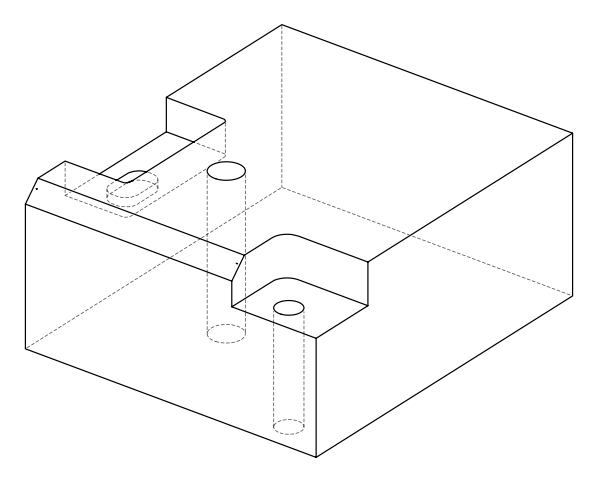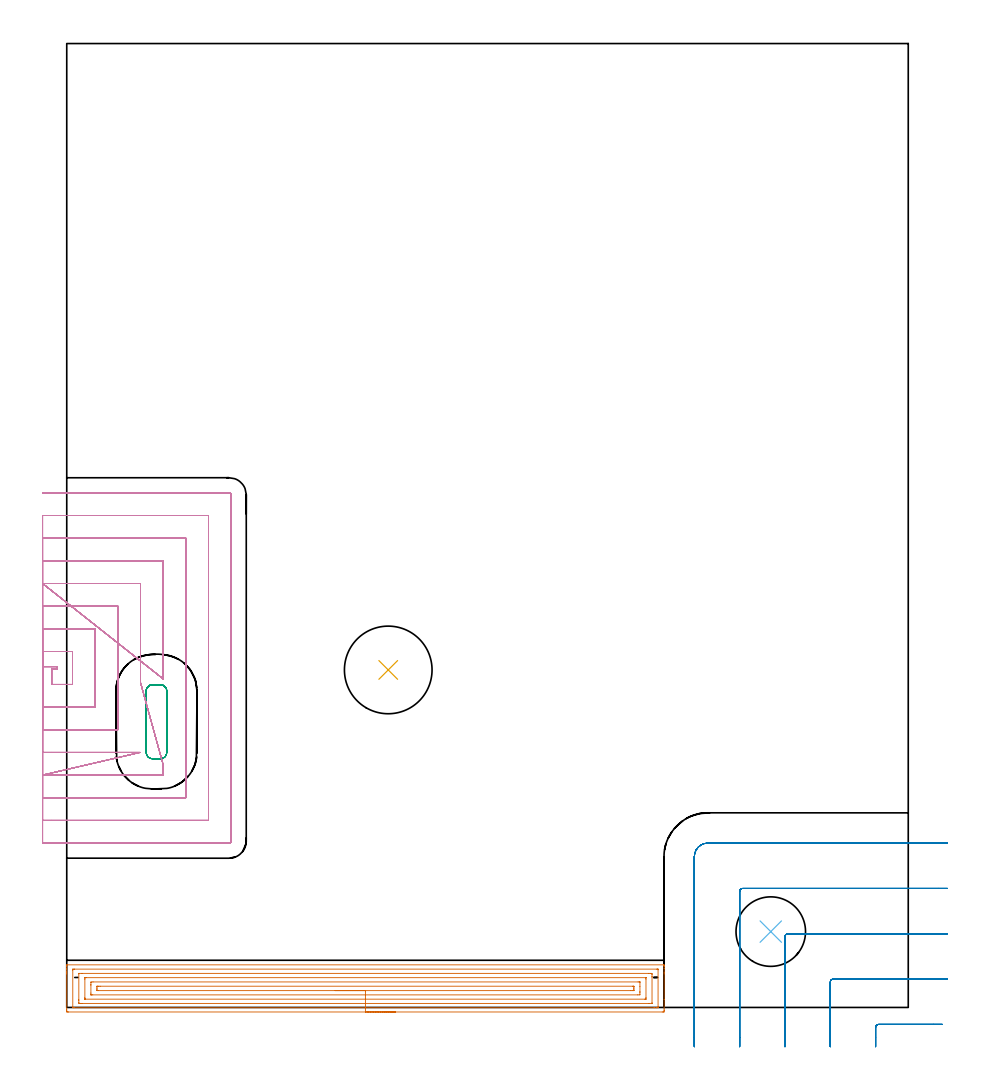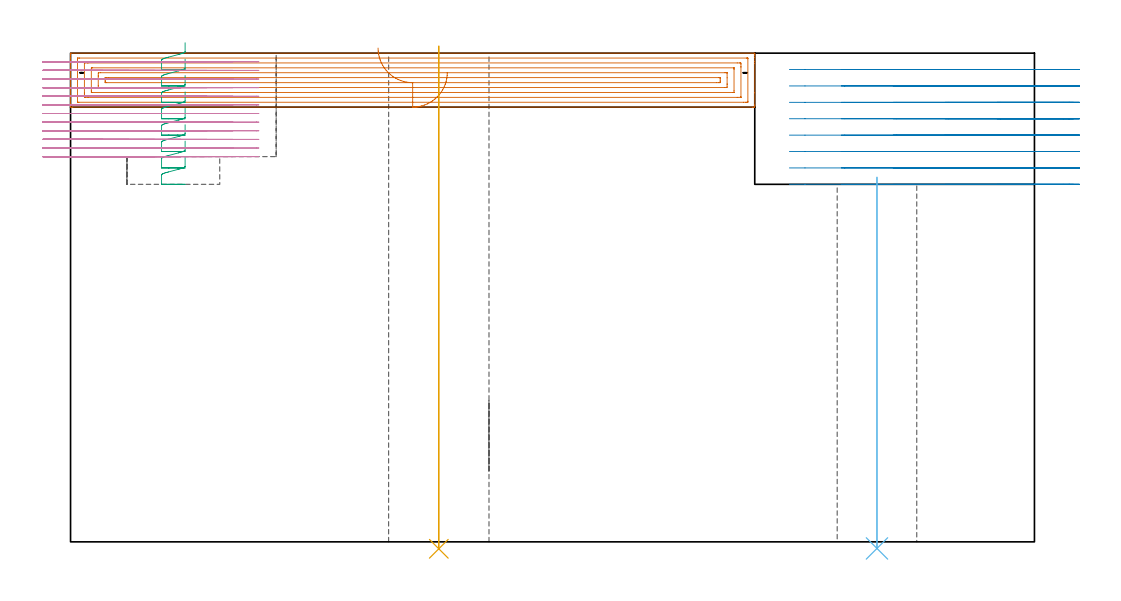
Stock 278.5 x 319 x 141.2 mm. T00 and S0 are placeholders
(PLAN: 6 operations, 4 tool changes, 68.4 min)
(1 AREA_MILL | FG_CHAMFER_SURFACE | UGT0205_001 | 9.75 min | 24946 mm3)
(2 MILL_CORNER_NOTCH_RECTANGULAR | CORNER_NOTCH_RECTANGULAR | UGT0201_094 | Follow Part, ap 5, ae 75% | 8.2 min | 194622 mm3)
(3 MILL_RECTANGULAR_POCKET | POCKET_RECTANGULAR_STRAIGHT | UGT0201_094 | Follow Part, ap 5, ae 75% | 1.93 min | 40458 mm3)
(4 MILL_SLOT | SLOT_PARTIAL_RECTANGULAR | NXT0201_013 | Follow Part, ap 2.5, ae 75% | 47.49 min | 191299 mm3)
(5 INDEXABLE_INSERT_DRILL_THROUGH_HOLE_FROM_SOLID | STEP1HOLE | NXT0302_029 | 0.58 min | 93203 mm3)
(6 INDEXABLE_INSERT_DRILL_THROUGH_HOLE_FROM_SOLID_1 | STEP1HOLE_1 | NXT0302_017 | 0.44 min | 42886 mm3)
(TOOL UGT0205_001 | Chamfer Mill 20 x 3 x 45 deg. | D20 FL50 Z2)
(TOOL UGT0201_094 | End mill 20 mm | D20 FL38 Z4)
(TOOL NXT0201_013 | ENDMILL 10mm | D10 FL30 Z4)
(TOOL NXT0302_029 | Index. Insert Drill 29mm [880-D2900L32-05] | D29 PA176 FL145 Z2)
(TOOL NXT0302_017 | Index. Insert Drill 23mm [880-D2300L25-05] | D23 PA176 FL115 Z2)
(OP 1 AREA_MILL)
G17 G21 G94 G90
T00 M6
G54
G17 G0 G90 X108.85 Y-1.5 S1061 M3
G43 Z151.2 H0
Z135.6
G94 G1 X108.812 Z134.728 F250.
X108.698 Z133.864
X108.509 Z133.012
X108.247 Z132.18
X107.913 Z131.374
X107.51 Z130.6
X107.042 Z129.864
X106.511 Z129.172
X105.921 Z128.529
X105.278 Z127.94
X104.586 Z127.409
X103.85 Z126.94
X103.076 Z126.537
X102.27 Z126.203
X101.438 Z125.941
X100.587 Z125.752
X99.722 Z125.638
X98.85 Z125.6
X0.614
X0.247 Y-1.498 Z125.601
X0.01 Y-1.493 Z125.605
X0.004 Y-1.138 Z125.959
X0. Y-0.536 Z126.561
Y11.113 Z138.207
Y11.66 Z138.757
Y11.988 Z139.084
Y12.535 Z139.631
Y12.863 Z139.958
Y13.519 Z140.618
Y13.829 Z140.928
X0.002 Y13.966 Z141.058
X0.01 Y14.098 Z141.188
X0.167 Y14.1 Z141.2
X197.533
X197.69 Y14.098 Z141.188
X197.698 Y13.966 Z141.058
X197.7 Y13.829 Z140.928
Y13.519 Z140.618
Y12.863 Z139.958
Y11.66 Z138.757
Y11.113 Z138.207
Y2.636 Z129.733
Y-0.864 Z126.233
X197.697 Y-1.138 Z125.959
X197.69 Y-1.493 Z125.605
X197.453 Y-1.498 Z125.601
X197.086 Y-1.5 Z125.6
X98.85
Y-0.086 Z127.014
X2.4 Y-0.085 Z127.015
X2.218 Y-0.084 Z127.016
X2.051 Y-0.08 Z127.02
X2.017 Y-0.079 Z127.021
X2.01 Y-0.059 Z127.041
X2.006 Y-0.03 Z127.07
X2.001 Y0.128 Z127.228
X2. Y12.38 Z139.48
X2.002 Y12.51 Z139.61
X2.006 Y12.615 Z139.715
X2.01 Y12.678 Z139.778
X2.045 Y12.679 Z139.779
X2.4 Y12.684 Z139.784
X2.581 Y12.685 Z139.785
X195.3
X195.482 Y12.684 Z139.784
X195.649 Y12.68 Z139.78
X195.683 Y12.679 Z139.779
X195.69 Y12.659 Z139.759
X195.694 Y12.63 Z139.73
X195.699 Y12.472 Z139.572
X195.7 Y0.221 Z127.321
X195.698 Y0.09 Z127.19
X195.694 Y-0.015 Z127.085
X195.69 Y-0.078 Z127.022
X195.655 Y-0.079 Z127.021
X195.3 Y-0.084 Z127.016
X195.119 Y-0.085 Z127.015
X194.407 Y-0.086 Z127.014
X98.85
Y1.328 Z128.428
X5.079 Y1.329 Z128.429
X4.347 Y1.33 Z128.43
X4.186 Y1.332 Z128.432
X4.033 Y1.335 Z128.435
X4.01 Y1.487 Z128.587
X4.004 Y1.666 Z128.766
X4. Y2.362 Z129.462
Y2.545 Z129.645
X4.001 Y11.113 Z138.213
X4.003 Y11.204 Z138.304
X4.007 Y11.249 Z138.349
X4.011 Y11.265 Z138.365
X4.029 Y11.267 Z138.367
X4.186 Y11.269 Z138.369
X4.917 Y11.271 Z138.371
X5.079 Y11.272 Z138.372
X192.621 Y11.271 Z138.371
X193.354 Y11.27 Z138.37
X193.514 Y11.268 Z138.368
X193.667 Y11.265 Z138.365
X193.69 Y11.113 Z138.213
X193.696 Y10.934 Z138.034
X193.7 Y10.238 Z137.338
Y10.056 Z137.156
X193.699 Y1.487 Z128.587
X193.697 Y1.396 Z128.496
X193.693 Y1.351 Z128.451
X193.689 Y1.335 Z128.435
X193.671 Y1.333 Z128.433
X193.514 Y1.331 Z128.431
X192.783 Y1.329 Z128.429
X192.621 Y1.328 Z128.428
X98.85
Y2.743 Z129.843
X6.137
X6.081 Y2.745 Z129.845
X6.023 Y2.749 Z129.849
X6.01 Y2.751 Z129.851
X6.007 Y2.77 Z129.87
X6.004 Y2.818 Z129.918
X6. Y3.21 Z130.31
Y9.363 Z136.463
X6.008 Y9.786 Z136.886
X6.01 Y9.837 Z136.937
X6.021 Y9.851 Z136.951
X6.058 Y9.852 Z136.952
X6.192 Y9.856 Z136.956
X6.361 Y9.857 Z136.957
X191.563
X191.619 Y9.855 Z136.955
X191.677 Y9.851 Z136.951
X191.69 Y9.849 Z136.949
X191.693 Y9.83 Z136.93
X191.696 Y9.782 Z136.882
X191.7 Y9.39 Z136.49
Y3.237 Z130.337
X191.692 Y2.814 Z129.914
X191.69 Y2.763 Z129.863
X191.679 Y2.749 Z129.849
X191.642 Y2.748 Z129.848
X191.508 Y2.745 Z129.845
X191.339 Y2.743 Z129.843
X98.85
Y4.157 Z131.257
X8.606
X8.218 Y4.159 Z131.259
X8.025 Y4.162 Z131.262
X8.01 Y4.164 Z131.264
X8.006 Y4.18 Z131.28
X8.002 Y4.215 Z131.315
X8. Y4.264 Z131.364
Y4.751 Z131.851
Y7.376 Z134.476
X8.002 Y7.613 Z134.713
X8.009 Y8.242 Z135.342
X8.025 Y8.436 Z135.536
X8.697 Y8.443 Z135.543
X189.094
X189.482 Y8.441 Z135.541
X189.675 Y8.437 Z135.537
X189.69 Y8.436 Z135.536
X189.694 Y8.42 Z135.52
X189.698 Y8.385 Z135.485
X189.7 Y6.974 Z134.074
Y5.224 Z132.324
X189.698 Y4.987 Z132.087
X189.691 Y4.358 Z131.458
X189.675 Y4.164 Z131.264
X189.003 Y4.157 Z131.257
X98.85
Y5.571 Z132.671
X10.438 Y5.572 Z132.672
X10.14 Y5.574 Z132.674
X10.056 Y5.576 Z132.676
X10.012 Y5.578 Z132.678
X10.01 Y5.606 Z132.706
X10.004 Y5.72 Z132.82
X10.001 Y5.863 Z132.963
X10. Y6.291 Z133.391
X10.002 Y6.738 Z133.838
X10.006 Y6.952 Z134.052
X10.01 Y7.004 Z134.104
X10.014 Y7.022 Z134.122
X10.042 Y7.024 Z134.124
X10.142 Y7.027 Z134.127
X10.438 Y7.028 Z134.128
X11.033 Y7.029 Z134.129
X187.263 Y7.028 Z134.128
X187.56 Y7.026 Z134.126
X187.644 Y7.024 Z134.124
X187.688 Y7.022 Z134.122
X187.69 Y6.994 Z134.094
X187.696 Y6.88 Z133.98
X187.699 Y6.738 Z133.838
X187.7 Y6.309 Z133.409
X187.698 Y5.863 Z132.963
X187.694 Y5.648 Z132.748
X187.69 Y5.596 Z132.696
X187.686 Y5.578 Z132.678
X187.658 Y5.576 Z132.676
X187.558 Y5.573 Z132.673
X187.263 Y5.572 Z132.672
X186.667 Y5.571 Z132.671
X98.85
X97.979 Z132.709
X97.114 Z132.823
X96.262 Z133.012
X95.43 Z133.274
X94.624 Z133.608
X93.85 Z134.011
X93.114 Z134.48
X92.422 Z135.011
X91.779 Z135.6
X91.19 Z136.243
X90.659 Z136.935
X90.19 Z137.671
X89.787 Z138.445
X89.453 Z139.251
X89.191 Z140.083
X89.002 Z140.935
X88.888 Z141.8
X88.85 Z142.671
G0 Z151.2
M5
M2
(OP 2 MILL_CORNER_NOTCH_RECTANGULAR)
G17 G21 G94 G90
T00 M6
G54
G17 G0 G90 X289.785 Y-5.6 S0 M3
G43 Z151.2 H0
Z136.462
G94 G1 X286.785 F250.
X268.695 F500.
G3 X267.7 Y-6.595 R1.
G1 Y-10.
Y-13. F250.
G0 Z151.2
X291.5 Y9.4
Z136.462
G1 X288.5
X253.695 F500.
G3 X252.7 Y8.405 R1.
G1 Y-10.
Y-13. F250.
G0 Z151.2
X291.5 Y24.4
Z136.462
G1 X288.5
X238.696 F500.
G3 X237.7 Y23.405 R1.
G1 Y-10.
Y-13. F250.
G0 Z151.2
X291.5 Y39.4
Z136.462
G1 X288.5
X223.696 F500.
G3 X222.7 Y38.404 R1.
G1 Y-10.
Y-13. F250.
G0 Z151.2
X291.5 Y54.4
Z136.462
G1 X288.5
X212.2 F500.
G3 X207.7 Y49.9 R4.5
G1 Y-10.
Y-13. F250.
G0 Z151.2
X289.785 Y-5.6
Z131.725
G1 X286.785
X268.695 F500.
G3 X267.7 Y-6.595 R1.
G1 Y-10.
Y-13. F250.
G0 Z151.2
X291.5 Y9.4
Z131.725
G1 X288.5
X253.695 F500.
G3 X252.7 Y8.405 R1.
G1 Y-10.
Y-13. F250.
G0 Z151.2
X291.5 Y24.4
Z131.725
G1 X288.5
X238.695 F500.
G3 X237.7 Y23.405 R1.
G1 Y-10.
Y-13. F250.
G0 Z151.2
X291.5 Y39.4
Z131.725
G1 X288.5
X223.696 F500.
G3 X222.7 Y38.404 R1.
G1 Y-10.
Y-13. F250.
G0 Z151.2
X291.5 Y54.4
Z131.725
G1 X288.5
X212.2 F500.
G3 X207.7 Y49.9 R4.5
G1 Y-10.
Y-13. F250.
G0 Z151.2
X289.785 Y-5.6
Z126.987
G1 X286.785
X268.695 F500.
G3 X267.7 Y-6.595 R1.
G1 Y-10.
Y-13. F250.
G0 Z151.2
X291.5 Y9.4
Z126.987
G1 X288.5
X253.695 F500.
G3 X252.7 Y8.405 R1.
G1 Y-10.
Y-13. F250.
G0 Z151.2
X291.5 Y24.4
Z126.987
G1 X288.5
X238.695 F500.
G3 X237.7 Y23.405 R1.
G1 Y-10.
Y-13. F250.
G0 Z151.2
X291.5 Y39.4
Z126.987
G1 X288.5
X223.696 F500.
G3 X222.7 Y38.404 R1.
G1 Y-10.
Y-13. F250.
G0 Z151.2
X291.5 Y54.4
Z126.987
G1 X288.5
X212.2 F500.
G3 X207.7 Y49.9 R4.5
G1 Y-10.
Y-13. F250.
G0 Z151.2
X289.785 Y-5.6
Z122.25
G1 X286.785
X268.695 F500.
G3 X267.7 Y-6.595 R1.
G1 Y-10.
Y-13. F250.
G0 Z151.2
X291.5 Y9.4
Z122.25
G1 X288.5
X253.695 F500.
G3 X252.7 Y8.405 R1.
G1 Y-10.
Y-13. F250.
G0 Z151.2
X291.5 Y24.4
Z122.25
G1 X288.5
X238.695 F500.
G3 X237.7 Y23.405 R1.
G1 Y-10.
Y-13. F250.
G0 Z151.2
X291.5 Y39.4
Z122.25
G1 X288.5
X223.696 F500.
G3 X222.7 Y38.404 R1.
G1 Y-10.
Y-13. F250.
G0 Z151.2
X291.5 Y54.4
Z122.25
G1 X288.5
X212.2 F500.
G3 X207.7 Y49.9 R4.5
G1 Y-10.
Y-13. F250.
G0 Z151.2
X289.785 Y-5.6
Z117.512
G1 X286.785
X268.695 F500.
G3 X267.7 Y-6.595 R1.
G1 Y-10.
Y-13. F250.
G0 Z151.2
X291.5 Y9.4
Z117.512
G1 X288.5
X253.695 F500.
G3 X252.7 Y8.405 R1.
G1 Y-10.
Y-13. F250.
G0 Z151.2
X291.5 Y24.4
Z117.512
G1 X288.5
X238.695 F500.
G3 X237.7 Y23.405 R1.
G1 Y-10.
Y-13. F250.
G0 Z151.2
X291.5 Y39.4
Z117.512
G1 X288.5
X223.696 F500.
G3 X222.7 Y38.404 R1.
G1 Y-10.
Y-13. F250.
G0 Z151.2
X291.5 Y54.4
Z117.512
G1 X288.5
X212.2 F500.
G3 X207.7 Y49.9 R4.5
G1 Y-10.
Y-13. F250.
G0 Z151.2
X289.785 Y-5.6
Z112.775
G1 X286.785
X268.695 F500.
G3 X267.7 Y-6.595 R1.
G1 Y-10.
Y-13. F250.
G0 Z151.2
X291.5 Y9.4
Z112.775
G1 X288.5
X253.695 F500.
G3 X252.7 Y8.405 R1.
G1 Y-10.
Y-13. F250.
G0 Z151.2
X291.5 Y24.4
Z112.775
G1 X288.5
X238.695 F500.
G3 X237.7 Y23.405 R1.
G1 Y-10.
Y-13. F250.
G0 Z151.2
X291.5 Y39.4
Z112.775
G1 X288.5
X223.696 F500.
G3 X222.7 Y38.404 R1.
G1 Y-10.
Y-13. F250.
G0 Z151.2
X291.5 Y54.4
Z112.775
G1 X288.5
X212.2 F500.
G3 X207.7 Y49.9 R4.5
G1 Y-10.
Y-13. F250.
G0 Z151.2
X289.785 Y-5.6
Z108.037
G1 X286.785
X268.695 F500.
G3 X267.7 Y-6.595 R1.
G1 Y-10.
Y-13. F250.
G0 Z151.2
X291.5 Y9.4
Z108.037
G1 X288.5
X253.695 F500.
G3 X252.7 Y8.405 R1.
G1 Y-10.
Y-13. F250.
G0 Z151.2
X291.5 Y24.4
Z108.037
G1 X288.5
X238.695 F500.
G3 X237.7 Y23.405 R1.
G1 Y-10.
Y-13. F250.
G0 Z151.2
X291.5 Y39.4
Z108.037
G1 X288.5
X223.696 F500.
G3 X222.7 Y38.404 R1.
G1 Y-10.
Y-13. F250.
G0 Z151.2
X291.5 Y54.4
Z108.037
G1 X288.5
X212.2 F500.
G3 X207.7 Y49.9 R4.5
G1 Y-10.
Y-13. F250.
G0 Z151.2
X289.785 Y-5.6
Z103.3
G1 X286.785
X268.695 F500.
G3 X267.7 Y-6.595 R1.
G1 Y-10.
Y-13. F250.
G0 Z151.2
X291.5 Y9.4
Z103.3
G1 X288.5
X253.695 F500.
G3 X252.7 Y8.405 R1.
G1 Y-10.
Y-13. F250.
G0 Z151.2
X291.5 Y24.4
Z103.3
G1 X288.5
X238.695 F500.
G3 X237.7 Y23.405 R1.
G1 Y-10.
Y-13. F250.
G0 Z151.2
X291.5 Y39.4
Z103.3
G1 X288.5
X223.696 F500.
G3 X222.7 Y38.404 R1.
G1 Y-10.
Y-13. F250.
G0 Z151.2
X291.5 Y54.4
Z103.3
G1 X288.5
X212.2 F500.
G3 X207.7 Y49.9 R4.5
G1 Y-10.
Y-13. F250.
G0 Z151.2
M5
M2
(OP 3 MILL_RECTANGULAR_POCKET)
G17 G21 G94 G90
T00 M6
G54
G17 G0 G90 X33.1 Y95.178 S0 M3
G43 Z151.2 H0
Z144.2
G94 G1 Y104.845 Z141.61 F250.
X33.041 Y105.217 Z141.509
X32.916 Y105.572 Z141.408
X32.73 Y105.899 Z141.307
X32.488 Y106.188 Z141.206
X32.199 Y106.43 Z141.105
X31.872 Y106.616 Z141.004
X31.517 Y106.741 Z140.903
X31.145 Y106.8 Z140.802
X28.255 Z140.028
X27.883 Y106.741 Z139.927
X27.528 Y106.616 Z139.826
X27.201 Y106.43 Z139.725
X26.912 Y106.188 Z139.625
X26.67 Y105.899 Z139.524
X26.484 Y105.572 Z139.423
X26.359 Y105.217 Z139.322
X26.3 Y104.845 Z139.221
Y94.55 Z136.462
Y84.4 F500.
G3 X28.4 Y82.3 R2.1
G1 X31.
G3 X33.1 Y84.4 R2.1
G1 Y104.7
G3 X31. Y106.8 R2.1
G1 X28.4
G3 X26.3 Y104.7 R2.1
G1 Y94.55
Y93.55
G0 X33.1 Y95.178 Z139.462
G1 Y104.845 Z136.872 F250.
X33.041 Y105.217 Z136.771
X32.916 Y105.572 Z136.67
X32.73 Y105.899 Z136.569
X32.488 Y106.188 Z136.469
X32.199 Y106.43 Z136.368
X31.872 Y106.616 Z136.267
X31.517 Y106.741 Z136.166
X31.145 Y106.8 Z136.065
X28.255 Z135.291
X27.883 Y106.741 Z135.19
X27.528 Y106.616 Z135.089
X27.201 Y106.43 Z134.988
X26.912 Y106.188 Z134.887
X26.67 Y105.899 Z134.786
X26.484 Y105.572 Z134.685
X26.359 Y105.217 Z134.584
X26.3 Y104.845 Z134.483
Y94.55 Z131.725
Y84.4 F500.
G3 X28.4 Y82.3 R2.1
G1 X31.
G3 X33.1 Y84.4 R2.1
G1 Y104.7
G3 X31. Y106.8 R2.1
G1 X28.4
G3 X26.3 Y104.7 R2.1
G1 Y94.55
Y93.55
G0 X33.1 Y95.178 Z134.725
G1 Y104.845 Z132.135 F250.
X33.041 Y105.217 Z132.034
X32.916 Y105.572 Z131.933
X32.73 Y105.899 Z131.832
X32.488 Y106.188 Z131.731
X32.199 Y106.43 Z131.63
X31.872 Y106.616 Z131.529
X31.517 Y106.741 Z131.428
X31.145 Y106.8 Z131.327
X28.255 Z130.553
X27.883 Y106.741 Z130.452
X27.528 Y106.616 Z130.351
X27.201 Y106.43 Z130.25
X26.912 Y106.188 Z130.15
X26.67 Y105.899 Z130.049
X26.484 Y105.572 Z129.948
X26.359 Y105.217 Z129.847
X26.3 Y104.845 Z129.746
Y94.55 Z126.987
Y84.4 F500.
G3 X28.4 Y82.3 R2.1
G1 X31.
G3 X33.1 Y84.4 R2.1
G1 Y104.7
G3 X31. Y106.8 R2.1
G1 X28.4
G3 X26.3 Y104.7 R2.1
G1 Y94.55
Y93.55
G0 X33.1 Y95.178 Z129.987
G1 Y104.845 Z127.397 F250.
X33.041 Y105.217 Z127.296
X32.916 Y105.572 Z127.195
X32.73 Y105.899 Z127.094
X32.488 Y106.188 Z126.994
X32.199 Y106.43 Z126.893
X31.872 Y106.616 Z126.792
X31.517 Y106.741 Z126.691
X31.145 Y106.8 Z126.59
X28.255 Z125.816
X27.883 Y106.741 Z125.715
X27.528 Y106.616 Z125.614
X27.201 Y106.43 Z125.513
X26.912 Y106.188 Z125.412
X26.67 Y105.899 Z125.311
X26.484 Y105.572 Z125.21
X26.359 Y105.217 Z125.109
X26.3 Y104.845 Z125.008
Y94.55 Z122.25
Y84.4 F500.
G3 X28.4 Y82.3 R2.1
G1 X31.
G3 X33.1 Y84.4 R2.1
G1 Y104.7
G3 X31. Y106.8 R2.1
G1 X28.4
G3 X26.3 Y104.7 R2.1
G1 Y94.55
Y93.55
G0 X33.1 Y95.178 Z125.25
G1 Y104.845 Z122.66 F250.
X33.041 Y105.217 Z122.559
X32.916 Y105.572 Z122.458
X32.73 Y105.899 Z122.357
X32.488 Y106.188 Z122.256
X32.199 Y106.43 Z122.155
X31.872 Y106.616 Z122.054
X31.517 Y106.741 Z121.953
X31.145 Y106.8 Z121.853
X28.255 Z121.078
X27.883 Y106.741 Z120.977
X27.528 Y106.616 Z120.876
X27.201 Y106.43 Z120.775
X26.912 Y106.188 Z120.675
X26.67 Y105.899 Z120.574
X26.484 Y105.572 Z120.473
X26.359 Y105.217 Z120.372
X26.3 Y104.845 Z120.271
Y94.55 Z117.512
Y84.4 F500.
G3 X28.4 Y82.3 R2.1
G1 X31.
G3 X33.1 Y84.4 R2.1
G1 Y104.7
G3 X31. Y106.8 R2.1
G1 X28.4
G3 X26.3 Y104.7 R2.1
G1 Y94.55
Y93.55
G0 X33.1 Y95.178 Z120.512
G1 Y104.845 Z117.922 F250.
X33.041 Y105.217 Z117.821
X32.916 Y105.572 Z117.72
X32.73 Y105.899 Z117.619
X32.488 Y106.188 Z117.519
X32.199 Y106.43 Z117.418
X31.872 Y106.616 Z117.317
X31.517 Y106.741 Z117.216
X31.145 Y106.8 Z117.115
X28.255 Z116.341
X27.883 Y106.741 Z116.24
X27.528 Y106.616 Z116.139
X27.201 Y106.43 Z116.038
X26.912 Y106.188 Z115.937
X26.67 Y105.899 Z115.836
X26.484 Y105.572 Z115.735
X26.359 Y105.217 Z115.634
X26.3 Y104.845 Z115.534
Y94.55 Z112.775
Y84.4 F500.
G3 X28.4 Y82.3 R2.1
G1 X31.
G3 X33.1 Y84.4 R2.1
G1 Y104.7
G3 X31. Y106.8 R2.1
G1 X28.4
G3 X26.3 Y104.7 R2.1
G1 Y94.55
Y93.55
G0 X33.1 Y95.178 Z115.775
G1 Y104.845 Z113.185 F250.
X33.041 Y105.217 Z113.084
X32.916 Y105.572 Z112.983
X32.73 Y105.899 Z112.882
X32.488 Y106.188 Z112.781
X32.199 Y106.43 Z112.68
X31.872 Y106.616 Z112.579
X31.517 Y106.741 Z112.478
X31.145 Y106.8 Z112.378
X28.255 Z111.603
X27.883 Y106.741 Z111.502
X27.528 Y106.616 Z111.401
X27.201 Y106.43 Z111.3
X26.912 Y106.188 Z111.2
X26.67 Y105.899 Z111.099
X26.484 Y105.572 Z110.998
X26.359 Y105.217 Z110.897
X26.3 Y104.845 Z110.796
Y94.55 Z108.037
Y84.4 F500.
G3 X28.4 Y82.3 R2.1
G1 X31.
G3 X33.1 Y84.4 R2.1
G1 Y104.7
G3 X31. Y106.8 R2.1
G1 X28.4
G3 X26.3 Y104.7 R2.1
G1 Y94.55
Y93.55
G0 X33.1 Y95.178 Z111.037
G1 Y104.845 Z108.447 F250.
X33.041 Y105.217 Z108.346
X32.916 Y105.572 Z108.245
X32.73 Y105.899 Z108.145
X32.488 Y106.188 Z108.044
X32.199 Y106.43 Z107.943
X31.872 Y106.616 Z107.842
X31.517 Y106.741 Z107.741
X31.145 Y106.8 Z107.64
X28.255 Z106.866
X27.883 Y106.741 Z106.765
X27.528 Y106.616 Z106.664
X27.201 Y106.43 Z106.563
X26.912 Y106.188 Z106.462
X26.67 Y105.899 Z106.361
X26.484 Y105.572 Z106.26
X26.359 Y105.217 Z106.159
X26.3 Y104.845 Z106.059
Y94.55 Z103.3
Y84.4 F500.
G3 X28.4 Y82.3 R2.1
G1 X31.
G3 X33.1 Y84.4 R2.1
G1 Y104.7
G3 X31. Y106.8 R2.1
G1 X28.4
G3 X26.3 Y104.7 R2.1
G1 Y94.55
Y93.55
G0 Z151.2
M5
M2
(OP 4 MILL_SLOT)
G17 G21 G94 G90
T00 M6
G54
G17 G0 G90 X-8. Y112.8 S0 M3
G43 Z151.2 H0
Z138.708
G94 G1 X-5. F250.
X-3.1 F500.
Y111.9
X-5.
Y106.9
X1.9
Y117.8
X-5.
X-8. F250.
Y99.4
X-5.
X9.4 F500.
Y125.3
X-5.
X-8. F250.
Y91.9
X-5.
X16.9 F500.
Y132.8
X-5.
X-8. F250.
Y84.4
X-5.
X21.289 F500.
X24.289 F250.
X-8. Y76.9 F500.
X-5. F250.
X31.9 F500.
Y77.364
Y80.364 F250.
X24.4 Y107.58 F500.
Y110.58 F250.
Y140.3 F500.
X-5.
X-8. F250.
X31.9 Y108.742 F500.
Y111.742 F250.
Y147.8 F500.
X-5.
X-8. F250.
Y69.4
X-5.
X39.4 F500.
Y155.3
X-5.
X-8. F250.
Y61.9
X-5.
X46.9 F500.
Y162.8
X-5.
X-8. F250.
Y54.4
X-5.
X53.7 F500.
G3 X54.4 Y55.1 R0.7
G1 Y169.6
G3 X53.7 Y170.3 R0.7
G1 X-5.
X-8. F250.
G0 Y112.8 Z136.217
G1 X-5.
X-3.1 F500.
Y111.9
X-5.
Y106.9
X1.9
Y117.8
X-5.
X-8. F250.
Y99.4
X-5.
X9.4 F500.
Y125.3
X-5.
X-8. F250.
Y91.9
X-5.
X16.9 F500.
Y132.8
X-5.
X-8. F250.
Y84.4
X-5.
X21.289 F500.
X24.289 F250.
X-8. Y76.9 F500.
X-5. F250.
X31.9 F500.
Y77.364
Y80.364 F250.
X24.4 Y107.58 F500.
Y110.58 F250.
Y140.3 F500.
X-5.
X-8. F250.
X31.9 Y108.742 F500.
Y111.742 F250.
Y147.8 F500.
X-5.
X-8. F250.
Y69.4
X-5.
X39.4 F500.
Y155.3
X-5.
X-8. F250.
Y61.9
X-5.
X46.9 F500.
Y162.8
X-5.
X-8. F250.
Y54.4
X-5.
X53.7 F500.
G3 X54.4 Y55.1 R0.7
G1 Y169.6
G3 X53.7 Y170.3 R0.7
G1 X-5.
X-8. F250.
G0 Y112.8 Z133.725
G1 X-5.
X-3.1 F500.
Y111.9
X-5.
Y106.9
X1.9
Y117.8
X-5.
X-8. F250.
Y99.4
X-5.
X9.4 F500.
Y125.3
X-5.
X-8. F250.
Y91.9
X-5.
X16.9 F500.
Y132.8
X-5.
X-8. F250.
Y84.4
X-5.
X21.289 F500.
X24.289 F250.
X-8. Y76.9 F500.
X-5. F250.
X31.9 F500.
Y77.364
Y80.364 F250.
X24.4 Y107.58 F500.
Y110.58 F250.
Y140.3 F500.
X-5.
X-8. F250.
X31.9 Y108.742 F500.
Y111.742 F250.
Y147.8 F500.
X-5.
X-8. F250.
Y69.4
X-5.
X39.4 F500.
Y155.3
X-5.
X-8. F250.
Y61.9
X-5.
X46.9 F500.
Y162.8
X-5.
X-8. F250.
Y54.4
X-5.
X53.7 F500.
G3 X54.4 Y55.1 R0.7
G1 Y169.6
G3 X53.7 Y170.3 R0.7
G1 X-5.
X-8. F250.
G0 Y112.8 Z131.233
G1 X-5.
X-3.1 F500.
Y111.9
X-5.
Y106.9
X1.9
Y117.8
X-5.
X-8. F250.
Y99.4
X-5.
X9.4 F500.
Y125.3
X-5.
X-8. F250.
Y91.9
X-5.
X16.9 F500.
Y132.8
X-5.
X-8. F250.
Y84.4
X-5.
X21.289 F500.
X24.289 F250.
X-8. Y76.9 F500.
X-5. F250.
X31.9 F500.
Y77.364
Y80.364 F250.
X24.4 Y107.58 F500.
Y110.58 F250.
Y140.3 F500.
X-5.
X-8. F250.
X31.9 Y108.742 F500.
Y111.742 F250.
Y147.8 F500.
X-5.
X-8. F250.
Y69.4
X-5.
X39.4 F500.
Y155.3
X-5.
X-8. F250.
Y61.9
X-5.
X46.9 F500.
Y162.8
X-5.
X-8. F250.
Y54.4
X-5.
X53.7 F500.
G3 X54.4 Y55.1 R0.7
G1 Y169.6
G3 X53.7 Y170.3 R0.7
G1 X-5.
X-8. F250.
G0 Y112.8 Z128.742
G1 X-5.
X-3.1 F500.
Y111.9
X-5.
Y106.9
X1.9
Y117.8
X-5.
X-8. F250.
Y99.4
X-5.
X9.4 F500.
Y125.3
X-5.
X-8. F250.
Y91.9
X-5.
X16.9 F500.
Y132.8
X-5.
X-8. F250.
Y84.4
X-5.
X21.289 F500.
X24.289 F250.
X-8. Y76.9 F500.
X-5. F250.
X31.9 F500.
Y77.364
Y80.364 F250.
X24.4 Y107.58 F500.
Y110.58 F250.
Y140.3 F500.
X-5.
X-8. F250.
X31.9 Y108.742 F500.
Y111.742 F250.
Y147.8 F500.
X-5.
X-8. F250.
Y69.4
X-5.
X39.4 F500.
Y155.3
X-5.
X-8. F250.
Y61.9
X-5.
X46.9 F500.
Y162.8
X-5.
X-8. F250.
Y54.4
X-5.
X53.7 F500.
G3 X54.4 Y55.1 R0.7
G1 Y169.6
G3 X53.7 Y170.3 R0.7
G1 X-5.
X-8. F250.
G0 Y112.8 Z126.25
G1 X-5.
X-3.1 F500.
Y111.9
X-5.
Y106.9
X1.9
Y117.8
X-5.
X-8. F250.
Y99.4
X-5.
X9.4 F500.
Y125.3
X-5.
X-8. F250.
Y91.9
X-5.
X16.9 F500.
Y132.8
X-5.
X-8. F250.
Y84.4
X-5.
X21.289 F500.
X24.289 F250.
X-8. Y76.9 F500.
X-5. F250.
X31.9 F500.
Y77.364
Y80.364 F250.
X24.4 Y107.58 F500.
Y110.58 F250.
Y140.3 F500.
X-5.
X-8. F250.
X31.9 Y108.742 F500.
Y111.742 F250.
Y147.8 F500.
X-5.
X-8. F250.
Y69.4
X-5.
X39.4 F500.
Y155.3
X-5.
X-8. F250.
Y61.9
X-5.
X46.9 F500.
Y162.8
X-5.
X-8. F250.
Y54.4
X-5.
X53.7 F500.
G3 X54.4 Y55.1 R0.7
G1 Y169.6
G3 X53.7 Y170.3 R0.7
G1 X-5.
X-8. F250.
G0 Y112.8 Z123.758
G1 X-5.
X-3.1 F500.
Y111.9
X-5.
Y106.9
X1.9
Y117.8
X-5.
X-8. F250.
Y99.4
X-5.
X9.4 F500.
Y125.3
X-5.
X-8. F250.
Y91.9
X-5.
X16.9 F500.
Y132.8
X-5.
X-8. F250.
Y84.4
X-5.
X21.289 F500.
X24.289 F250.
X-8. Y76.9 F500.
X-5. F250.
X31.9 F500.
Y77.364
Y80.364 F250.
X24.4 Y107.57 F500.
Y110.57 F250.
Y140.3 F500.
X-5.
X-8. F250.
X31.9 Y108.742 F500.
Y111.742 F250.
Y147.8 F500.
X-5.
X-8. F250.
Y69.4
X-5.
X39.4 F500.
Y155.3
X-5.
X-8. F250.
Y61.9
X-5.
X46.9 F500.
Y162.8
X-5.
X-8. F250.
Y54.4
X-5.
X53.7 F500.
G3 X54.4 Y55.1 R0.7
G1 Y169.6
G3 X53.7 Y170.3 R0.7
G1 X-5.
X-8. F250.
G0 Y112.8 Z121.267
G1 X-5.
X-3.1 F500.
Y111.9
X-5.
Y106.9
X1.9
Y117.8
X-5.
X-8. F250.
Y99.4
X-5.
X9.4 F500.
Y125.3
X-5.
X-8. F250.
Y91.9
X-5.
X16.9 F500.
Y132.8
X-5.
X-8. F250.
Y84.4
X-5.
X21.289 F500.
X24.289 F250.
X-8. Y76.9 F500.
X-5. F250.
X31.9 F500.
Y77.364
Y80.364 F250.
X24.4 Y107.57 F500.
Y110.57 F250.
Y140.3 F500.
X-5.
X-8. F250.
X31.9 Y108.742 F500.
Y111.742 F250.
Y147.8 F500.
X-5.
X-8. F250.
Y69.4
X-5.
X39.4 F500.
Y155.3
X-5.
X-8. F250.
Y61.9
X-5.
X46.9 F500.
Y162.8
X-5.
X-8. F250.
Y54.4
X-5.
X53.7 F500.
G3 X54.4 Y55.1 R0.7
G1 Y169.6
G3 X53.7 Y170.3 R0.7
G1 X-5.
X-8. F250.
G0 Y112.8 Z118.775
G1 X-5.
X-3.1 F500.
Y111.9
X-5.
Y106.9
X1.9
Y117.8
X-5.
X-8. F250.
Y99.4
X-5.
X9.4 F500.
Y125.3
X-5.
X-8. F250.
Y91.9
X-5.
X16.9 F500.
Y132.8
X-5.
X-8. F250.
Y84.4
X-5.
X21.289 F500.
X24.289 F250.
X-8. Y76.9 F500.
X-5. F250.
X31.9 F500.
Y77.364
Y80.364 F250.
X24.4 Y107.58 F500.
Y110.58 F250.
Y140.3 F500.
X-5.
X-8. F250.
X31.9 Y108.742 F500.
Y111.742 F250.
Y147.8 F500.
X-5.
X-8. F250.
Y69.4
X-5.
X39.4 F500.
Y155.3
X-5.
X-8. F250.
Y61.9
X-5.
X46.9 F500.
Y162.8
X-5.
X-8. F250.
Y54.4
X-5.
X53.7 F500.
G3 X54.4 Y55.1 R0.7
G1 Y169.6
G3 X53.7 Y170.3 R0.7
G1 X-5.
X-8. F250.
G0 Y112.8 Z116.283
G1 X-5.
X-3.1 F500.
Y111.9
X-5.
Y106.9
X1.9
Y117.8
X-5.
X-8. F250.
Y99.4
X-5.
X9.4 F500.
Y125.3
X-5.
X-8. F250.
Y91.9
X-5.
X16.9 F500.
Y132.8
X-5.
X-8. F250.
Y84.4
X-5.
X21.289 F500.
X24.289 F250.
X-8. Y76.9 F500.
X-5. F250.
X31.9 F500.
Y77.364
Y80.364 F250.
X24.4 Y107.58 F500.
Y110.58 F250.
Y140.3 F500.
X-5.
X-8. F250.
X31.9 Y108.742 F500.
Y111.742 F250.
Y147.8 F500.
X-5.
X-8. F250.
Y69.4
X-5.
X39.4 F500.
Y155.3
X-5.
X-8. F250.
Y61.9
X-5.
X46.9 F500.
Y162.8
X-5.
X-8. F250.
Y54.4
X-5.
X53.7 F500.
G3 X54.4 Y55.1 R0.7
G1 Y169.6
G3 X53.7 Y170.3 R0.7
G1 X-5.
X-8. F250.
G0 Y112.8 Z113.792
G1 X-5.
X-3.1 F500.
Y111.9
X-5.
Y106.9
X1.9
Y117.8
X-5.
X-8. F250.
Y99.4
X-5.
X9.4 F500.
Y125.3
X-5.
X-8. F250.
Y91.9
X-5.
X16.9 F500.
Y132.8
X-5.
X-8. F250.
Y84.4
X-5.
X21.289 F500.
X24.289 F250.
X-8. Y76.9 F500.
X-5. F250.
X31.9 F500.
Y77.364
Y80.364 F250.
X24.4 Y107.569 F500.
Y110.569 F250.
Y140.3 F500.
X-5.
X-8. F250.
X31.9 Y108.742 F500.
Y111.742 F250.
Y147.8 F500.
X-5.
X-8. F250.
Y69.4
X-5.
X39.4 F500.
Y155.3
X-5.
X-8. F250.
Y61.9
X-5.
X46.9 F500.
Y162.8
X-5.
X-8. F250.
Y54.4
X-5.
X53.7 F500.
G3 X54.4 Y55.1 R0.7
G1 Y169.6
G3 X53.7 Y170.3 R0.7
G1 X-5.
X-8. F250.
G0 Y112.8 Z111.3
G1 X-5.
X-3.1 F500.
Y111.9
X-5.
Y106.9
X1.9
Y117.8
X-5.
X-8. F250.
Y99.4
X-5.
X9.4 F500.
Y125.3
X-5.
X-8. F250.
Y91.9
X-5.
X16.9 F500.
Y132.8
X-5.
X-8. F250.
Y84.4
X-5.
X21.289 F500.
X24.289 F250.
X-8. Y76.9 F500.
X-5. F250.
X31.9 F500.
Y77.364
Y80.364 F250.
X24.4 Y107.569 F500.
Y110.569 F250.
Y140.3 F500.
X-5.
X-8. F250.
X31.9 Y108.742 F500.
Y111.742 F250.
Y147.8 F500.
X-5.
X-8. F250.
Y69.4
X-5.
X39.4 F500.
Y155.3
X-5.
X-8. F250.
Y61.9
X-5.
X46.9 F500.
Y162.8
X-5.
X-8. F250.
Y54.4
X-5.
X53.7 F500.
G3 X54.4 Y55.1 R0.7
G1 Y169.6
G3 X53.7 Y170.3 R0.7
G1 X-5.
X-8. F250.
G0 Z151.2
M5
M2
(OP 5 INDEXABLE_INSERT_DRILL_THROUGH_HOLE_FROM_SOLID)
G17 G21 G94 G90
T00 M6
G54
G17 G0 G90 X106.4 Y111.7 S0 M3
G43 Z151.2 H1
G94 G81 G98 Z-2.006 F250. R143.2
G80
M5
M2
(OP 6 INDEXABLE_INSERT_DRILL_THROUGH_HOLE_FROM_SOLID_1)
G17 G21 G94 G90
T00 M6
G54
G17 G0 G90 X233. Y25.1 S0 M3
G43 Z151.2 H1
G94 G81 G98 Z-1.902 F250. R105.3
G80
M5
M2
